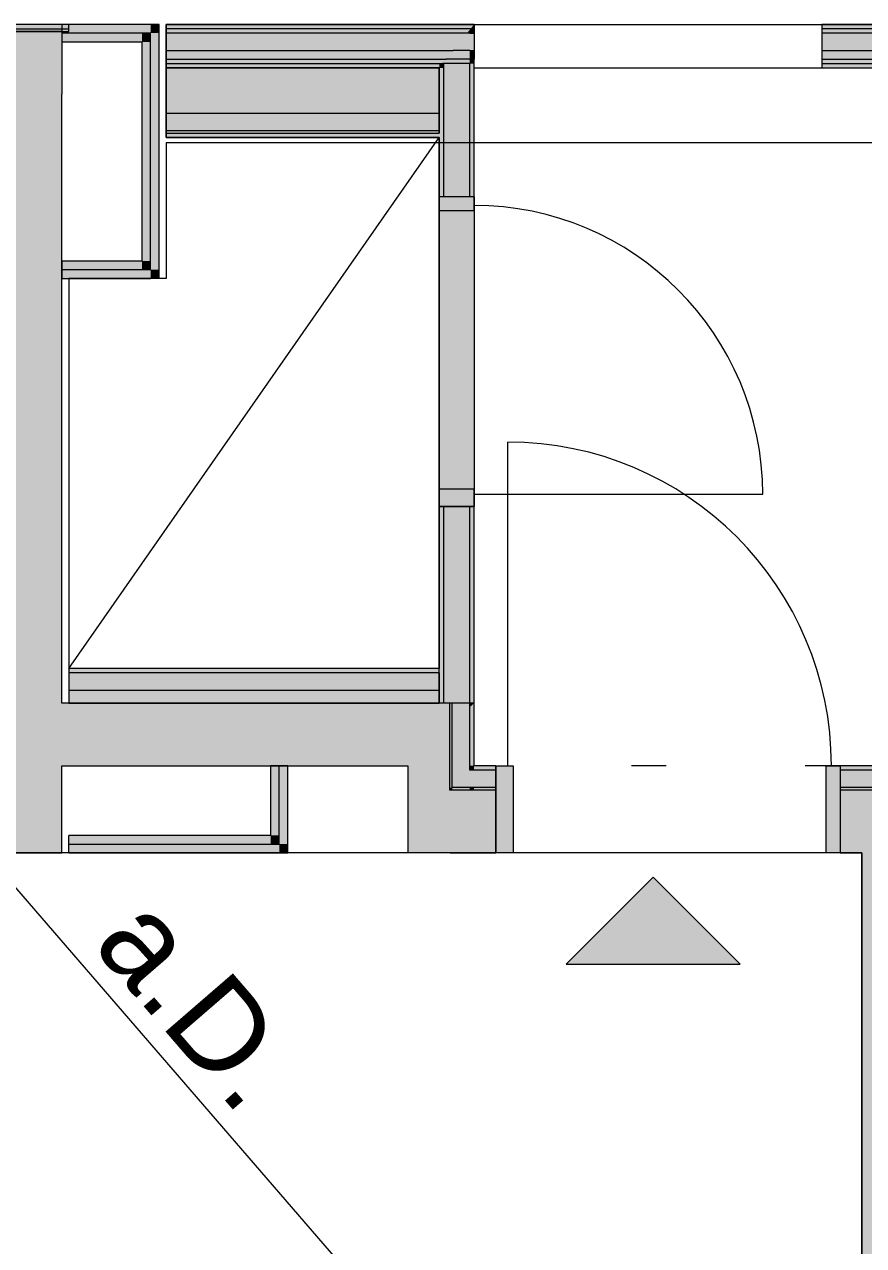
# Model space of a CAD drawing. Header units: metres. Extents: x -3 to 171, y -23 to 41.
# Drawn here: x 144.357 to 146.769, y 28.107 to 31.615 of the extents above; entities that cross this region are included whole.
import ezdxf

# ---------------------------------------------------------------- set-up
doc = ezdxf.new("R2010")
doc.units = ezdxf.units.M
doc.header["$MEASUREMENT"] = 0
doc.linetypes.add('UNSICHTBAR', pattern=[0.4, 0, -0.4])
for name, color, linetype in [('120 Wand Innen tragend', 7, 'Continuous'), ('130 Wand Innen', 7, 'Continuous'), ('170 Schachtwände', 7, 'Continuous'), ('230 Decke abgehaengt', 7, 'Continuous'), ('815 Raumbegrenzung', 7, 'Continuous'), ('905 VP Beschriftung Übersicht.Übersicht', 7, 'Continuous')]:
    doc.layers.add(name, color=color, linetype=linetype)
doc.styles.add('ERSTELLTER_STIL_9', font='arial.ttf')
doc.linetypes.add('Grenze Grundstück', pattern='A,0,[1,415_260415_PP_VA_1_7 1 DG1.Shx,S=0.00031746,R=0,X=0,Y=0],-0.04,0', length=0.04)

# ---------------------------------------------------------------- blocks, each defined once
blk = doc.blocks.new('Decke_11_2', base_point=(144.2442, 27.9052))
at = {"layer": '230 Decke abgehaengt', "color": 8, "linetype": 'Grenze Grundstück', "lineweight": 13, "ltscale": 200, "flags": 128}
blk.add_lwpolyline([(144.2442, 27.9052), (145.3942, 27.9052), (145.3942, 26.6852), (146.7642, 26.6852), (146.7642, 29.2352), (144.2442, 29.2352)], close=True, dxfattribs=at)
blk = doc.blocks.new('Decke_16_2', base_point=(144.7642, 31.6152))
at = {"layer": '230 Decke abgehaengt', "color": 8, "linetype": 'Grenze Grundstück', "lineweight": 13, "ltscale": 200, "flags": 128}
for points in [[(144.7642, 31.6152), (147.3642, 31.6152), (147.3642, 31.2752), (144.7642, 31.2752)], [(144.7642, 31.2902), (144.7642, 31.6152)]]:
    blk.add_lwpolyline(points, dxfattribs=at)
blk = doc.blocks.new('Decke_17_2', base_point=(144.4842, 30.8852))
at = {"layer": '230 Decke abgehaengt', "color": 8, "linetype": 'Grenze Grundstück', "lineweight": 13, "ltscale": 200, "flags": 128}
for points in [[(144.4842, 30.8852), (144.4842, 29.6652), (145.5492, 29.6652), (145.5492, 31.2902), (144.7642, 31.2902)], [(144.7642, 31.2752), (144.7642, 30.8852)], [(144.7642, 30.8852), (144.4842, 30.8852)]]:
    blk.add_lwpolyline(points, dxfattribs=at)
blk = doc.blocks.new('Metall Zargentür Typ3 27[3]_2', base_point=(133.3792, 35.4602))
at = {"layer": '120 Wand Innen tragend', "linetype": 'Continuous', "lineweight": 0, "true_color": 0xffffff}
for points in [[(147.0142, 27.7802), (146.7642, 27.7802), (146.7642, 27.7302), (147.0142, 27.7302)], [(146.7642, 26.7902), (147.0142, 26.7902), (147.0142, 26.8302), (146.7642, 26.8302)]]:
    blk.add_hatch(color=7, dxfattribs=at).paths.add_polyline_path(points)
at = {"layer": '120 Wand Innen tragend', "color": 7, "linetype": 'UNSICHTBAR', "lineweight": 13}
for p, q in [((146.7642, 26.7902), (146.7642, 27.7802)), ((147.0142, 26.7902), (147.0142, 27.7802))]:
    blk.add_line(p, q, dxfattribs=at)
at = {"layer": '120 Wand Innen tragend', "color": 7, "linetype": 'Continuous', "lineweight": 13}
for p, q in [((146.7642, 27.7302), (146.7642, 27.7802)), ((146.7642, 27.7802), (147.0142, 27.7802)), ((146.9442, 27.7802), (146.9517, 27.7802)), ((146.9442, 27.7802), (146.9517, 27.7802)), ((146.9517, 27.7802), (147.0017, 27.7802)), ((146.9517, 27.7802), (147.0017, 27.7802)), ((147.0017, 27.7802), (147.0142, 27.7802)), ((147.0017, 27.7802), (147.0142, 27.7802)), ((147.0142, 27.7802), (147.0142, 27.7302)), ((147.0142, 27.7302), (146.7642, 27.7302)), ((146.7642, 26.7902), (146.7642, 26.8302)), ((146.7642, 26.8302), (147.0142, 26.8302)), ((147.0142, 26.8302), (147.0142, 26.7902)), ((147.0142, 26.7902), (146.7642, 26.7902)), ((146.9442, 26.7902), (146.9517, 26.7902)), ((146.9442, 26.7902), (146.9517, 26.7902)), ((146.9517, 26.7902), (147.0017, 26.7902)), ((146.9517, 26.7902), (147.0017, 26.7902)), ((147.0017, 26.7902), (147.0142, 26.7902)), ((147.0017, 26.7902), (147.0142, 26.7902))]:
    blk.add_line(p, q, dxfattribs=at)
at = {"layer": '120 Wand Innen tragend', "color": 7, "linetype": 'Continuous', "lineweight": 18}
for p, q in [((146.7642, 27.7802), (146.9442, 27.7802)), ((146.7642, 27.7802), (146.9442, 27.7802)), ((146.7642, 26.7902), (146.9442, 26.7902)), ((146.7642, 26.7902), (146.9442, 26.7902))]:
    blk.add_line(p, q, dxfattribs=at)
at = {"layer": '120 Wand Innen tragend', "color": 8, "linetype": 'Continuous', "lineweight": 0}
blk.add_line((147.0142, 27.7452), (147.9442, 27.7452), dxfattribs=at)
blk.add_arc((147.0142, 27.7452), 0.93, 270, 0, dxfattribs=at)
blk = doc.blocks.new('Wand_24_2', base_point=(147.0142, 26.5052))
at = {"layer": '120 Wand Innen tragend', "linetype": 'Continuous', "lineweight": 0, "true_color": 0x000000}
for points in [[(146.7642, 27.7802), (146.9442, 27.7802), (146.9442, 29.2352), (146.7642, 29.2352)], [(146.9517, 29.2352), (146.9517, 27.7802), (147.0017, 27.7802), (147.0017, 29.2352)], [(147.0017, 29.2352), (147.0017, 27.7802), (147.0142, 27.7802), (147.0142, 29.2352)], [(146.7642, 26.6852), (146.9442, 26.6852), (146.9442, 26.7902), (146.7642, 26.7902)], [(146.9517, 26.5502), (147.0017, 26.5142), (147.0017, 26.7902), (146.9517, 26.7902)], [(147.0017, 26.5142), (147.0142, 26.5052), (147.0142, 26.7902), (147.0017, 26.7902)], [(146.7642, 26.5052), (146.9442, 26.5052), (146.9442, 26.5556), (146.7642, 26.6852)], [(146.7642, 26.6852), (146.9442, 26.5556), (146.9442, 26.6852)], [(147.0017, 26.5142), (146.9517, 26.5502), (146.9517, 26.5052), (147.0017, 26.5052)], [(147.0017, 26.5142), (147.0017, 26.5052), (147.0142, 26.5052)]]:
    blk.add_hatch(color=18, dxfattribs=at).paths.add_polyline_path(points)
at = {"layer": '120 Wand Innen tragend', "linetype": 'Continuous', "lineweight": 0, "true_color": 0xffffff}
for points in [[(146.9442, 29.2352), (146.9442, 27.7802), (146.9517, 27.7802), (146.9517, 29.2352)], [(146.9442, 26.5556), (146.9517, 26.5502), (146.9517, 26.7902), (146.9442, 26.7902)], [(146.9517, 26.5502), (146.9442, 26.5556), (146.9442, 26.5052), (146.9517, 26.5052)]]:
    blk.add_hatch(color=7, dxfattribs=at).paths.add_polyline_path(points)
at = {"layer": '120 Wand Innen tragend', "color": 7, "linetype": 'Continuous', "lineweight": 18}
for p, q in [((146.9442, 27.7802), (146.9442, 29.2352)), ((146.7642, 27.7802), (146.9442, 27.7802)), ((146.7642, 26.7902), (146.9442, 26.7902)), ((146.9442, 26.6852), (146.9442, 26.7902)), ((146.9442, 26.5556), (146.9442, 26.6852)), ((146.9442, 26.5556), (146.9442, 26.5052))]:
    blk.add_line(p, q, dxfattribs=at)
at = {"layer": '120 Wand Innen tragend', "color": 7, "linetype": 'Continuous', "lineweight": 13}
for p, q in [((146.9517, 27.7802), (146.9517, 29.2352)), ((147.0017, 27.7802), (147.0017, 29.2352)), ((146.9442, 27.7802), (146.9517, 27.7802)), ((146.9517, 27.7802), (147.0017, 27.7802)), ((147.0017, 27.7802), (147.0142, 27.7802)), ((146.9442, 26.7902), (146.9517, 26.7902)), ((146.9517, 26.5502), (146.9517, 26.7902)), ((146.9517, 26.7902), (147.0017, 26.7902)), ((147.0017, 26.5142), (147.0017, 26.7902)), ((147.0017, 26.7902), (147.0142, 26.7902)), ((146.9517, 26.5502), (146.9517, 26.5052)), ((147.0017, 26.5142), (147.0017, 26.5052))]:
    blk.add_line(p, q, dxfattribs=at)
at = {"layer": '120 Wand Innen tragend', "color": 7, "linetype": 'Continuous', "lineweight": 18, "flags": 128}
for points in [[(146.7642, 29.2352), (146.7642, 27.7802)], [(146.7642, 26.7902), (146.7642, 26.6852)], [(146.9442, 26.5052), (146.7642, 26.5052)]]:
    blk.add_lwpolyline(points, dxfattribs=at)
at = {"layer": '120 Wand Innen tragend', "color": 7, "linetype": 'Continuous', "lineweight": 13, "flags": 128}
for points in [[(146.9517, 29.2352), (146.9442, 29.2352)], [(147.0017, 29.2352), (146.9517, 29.2352)], [(147.0142, 29.2352), (147.0017, 29.2352)], [(147.0142, 27.7802), (147.0142, 29.2352)], [(147.0142, 26.5052), (147.0142, 26.7902)], [(146.9517, 26.5052), (146.9442, 26.5052)], [(147.0017, 26.5052), (146.9517, 26.5052)], [(147.0142, 26.5052), (147.0017, 26.5052)]]:
    blk.add_lwpolyline(points, dxfattribs=at)
at = {"layer": '120 Wand Innen tragend', "color": 7, "linetype": 'Continuous', "lineweight": 13}
blk.add_blockref('Metall Zargentür Typ3 27[3]_2', (133.3792, 35.4602), dxfattribs=at)
blk = doc.blocks.new('Metall Zargentür Typ3 27[5]_2', base_point=(133.3792, 35.4602))
at = {"layer": '120 Wand Innen tragend', "linetype": 'Continuous', "lineweight": 0, "true_color": 0xffffff}
for points in [[(145.7117, 29.4852), (145.7117, 29.2352), (145.7617, 29.2352), (145.7617, 29.4852)], [(146.7017, 29.2352), (146.7017, 29.4852), (146.6617, 29.4852), (146.6617, 29.2352)]]:
    blk.add_hatch(color=7, dxfattribs=at).paths.add_polyline_path(points)
at = {"layer": '120 Wand Innen tragend', "color": 8, "linetype": 'Continuous', "lineweight": 0}
blk.add_line((145.7467, 29.4852), (145.7467, 30.4152), dxfattribs=at)
at = {"layer": '120 Wand Innen tragend', "color": 7, "linetype": 'UNSICHTBAR', "lineweight": 13}
for p, q in [((146.7017, 29.4852), (145.7117, 29.4852)), ((146.7017, 29.2352), (145.7117, 29.2352))]:
    blk.add_line(p, q, dxfattribs=at)
at = {"layer": '120 Wand Innen tragend', "color": 7, "linetype": 'Continuous', "lineweight": 13}
for p, q in [((145.7117, 29.4852), (145.7617, 29.4852)), ((145.7117, 29.2352), (145.7117, 29.4852)), ((145.7117, 29.4852), (145.7117, 29.4727)), ((145.7117, 29.4852), (145.7117, 29.4727)), ((145.7117, 29.4727), (145.7117, 29.4227)), ((145.7117, 29.4727), (145.7117, 29.4227)), ((145.7617, 29.4852), (145.7617, 29.2352)), ((146.6617, 29.2352), (146.6617, 29.4852)), ((146.6617, 29.4852), (146.7017, 29.4852)), ((146.7017, 29.4852), (146.7017, 29.2352)), ((146.7017, 29.4852), (146.7017, 29.4727)), ((146.7017, 29.4852), (146.7017, 29.4727)), ((146.7017, 29.4727), (146.7017, 29.4227)), ((146.7017, 29.4727), (146.7017, 29.4227)), ((145.7117, 29.4227), (145.7117, 29.4152)), ((145.7117, 29.4227), (145.7117, 29.4152)), ((146.7017, 29.4227), (146.7017, 29.4152)), ((146.7017, 29.4227), (146.7017, 29.4152)), ((145.7617, 29.2352), (145.7117, 29.2352)), ((146.7017, 29.2352), (146.6617, 29.2352))]:
    blk.add_line(p, q, dxfattribs=at)
at = {"layer": '120 Wand Innen tragend', "color": 7, "linetype": 'Continuous', "lineweight": 18}
for p, q in [((145.7117, 29.4152), (145.7117, 29.2352)), ((145.7117, 29.4152), (145.7117, 29.2352)), ((146.7017, 29.4152), (146.7017, 29.2352)), ((146.7017, 29.4152), (146.7017, 29.2352))]:
    blk.add_line(p, q, dxfattribs=at)
at = {"layer": '120 Wand Innen tragend', "color": 8, "linetype": 'Continuous', "lineweight": 0}
blk.add_arc((145.7467, 29.4852), 0.93, 0, 90, dxfattribs=at)
blk = doc.blocks.new('Wand_29_2', base_point=(145.6492, 29.4152))
at = {"layer": '120 Wand Innen tragend', "linetype": 'Continuous', "lineweight": 0, "true_color": 0x000000}
for points in [[(145.6367, 29.4727), (145.6367, 29.4227), (145.6492, 29.4227), (145.6492, 29.4727)], [(145.6492, 29.4852), (145.6492, 29.4727), (145.7117, 29.4727), (145.7117, 29.4852)], [(145.6492, 29.4727), (145.6492, 29.4227), (145.7117, 29.4227), (145.7117, 29.4727)], [(146.7017, 29.4727), (149.7642, 29.4727), (149.7642, 29.4852), (146.7017, 29.4852)], [(149.7642, 29.4727), (146.7017, 29.4727), (146.7017, 29.4227), (149.7642, 29.4227)], [(145.5792, 29.4152), (145.5792, 29.2352), (145.5867, 29.2352), (145.5867, 29.4152)], [(145.5867, 29.4152), (145.5867, 29.2352), (145.6367, 29.2352), (145.6367, 29.4152)], [(145.6367, 29.4152), (145.6367, 29.2352), (145.6492, 29.2352), (145.6492, 29.4152)], [(145.6492, 29.4152), (145.6492, 29.2352), (145.7117, 29.2352), (145.7117, 29.4152)], [(149.7642, 29.4152), (146.7017, 29.4152), (146.7017, 29.2352), (149.7642, 29.2352)]]:
    blk.add_hatch(color=18, dxfattribs=at).paths.add_polyline_path(points)
at = {"layer": '120 Wand Innen tragend', "linetype": 'Continuous', "lineweight": 0, "true_color": 0xffffff}
for points in [[(145.5867, 29.4227), (145.5867, 29.4152), (145.6367, 29.4152), (145.6367, 29.4227)], [(145.6367, 29.4227), (145.6367, 29.4152), (145.6492, 29.4152), (145.6492, 29.4227)], [(145.6492, 29.4227), (145.6492, 29.4152), (145.7117, 29.4152), (145.7117, 29.4227)], [(149.7642, 29.4227), (146.7017, 29.4227), (146.7017, 29.4152), (149.7642, 29.4152)]]:
    blk.add_hatch(color=7, dxfattribs=at).paths.add_polyline_path(points)
at = {"layer": '120 Wand Innen tragend', "color": 7, "linetype": 'Continuous', "lineweight": 13}
for p, q in [((145.6492, 29.4727), (145.6367, 29.4727)), ((145.7117, 29.4727), (145.6492, 29.4727)), ((145.7117, 29.4852), (145.7117, 29.4727)), ((145.7117, 29.4727), (145.7117, 29.4227)), ((146.7017, 29.4852), (146.7017, 29.4727)), ((149.7642, 29.4727), (146.7017, 29.4727)), ((146.7017, 29.4727), (146.7017, 29.4227)), ((145.6367, 29.4227), (145.5867, 29.4227)), ((145.6492, 29.4227), (145.6367, 29.4227)), ((145.7117, 29.4227), (145.6492, 29.4227)), ((145.7117, 29.4227), (145.7117, 29.4152)), ((149.7642, 29.4227), (146.7017, 29.4227)), ((146.7017, 29.4227), (146.7017, 29.4152))]:
    blk.add_line(p, q, dxfattribs=at)
at = {"layer": '120 Wand Innen tragend', "color": 7, "linetype": 'Continuous', "lineweight": 18}
for p, q in [((145.5867, 29.4152), (145.5792, 29.4152)), ((145.6367, 29.4152), (145.5867, 29.4152)), ((145.6492, 29.4152), (145.6367, 29.4152)), ((145.7117, 29.4152), (145.6492, 29.4152)), ((145.7117, 29.4152), (145.7117, 29.2352)), ((149.7642, 29.4152), (146.7017, 29.4152)), ((146.7017, 29.4152), (146.7017, 29.2352)), ((145.5792, 29.2352), (145.5867, 29.2352)), ((145.5867, 29.2352), (145.6367, 29.2352)), ((145.6367, 29.2352), (145.6492, 29.2352))]:
    blk.add_line(p, q, dxfattribs=at)
at = {"layer": '120 Wand Innen tragend', "color": 7, "linetype": 'Continuous', "lineweight": 13, "flags": 128}
for points in [[(145.7117, 29.4852), (145.6492, 29.4852)], [(147.3642, 29.4852), (146.7017, 29.4852)], [(147.4767, 29.4852), (147.3767, 29.4852)], [(149.7642, 29.4852), (147.4892, 29.4852)], [(149.7642, 29.4852), (149.7642, 29.4727)], [(149.7642, 29.4727), (149.7642, 29.4227)], [(149.7642, 29.4227), (149.7642, 29.4152)]]:
    blk.add_lwpolyline(points, dxfattribs=at)
at = {"layer": '120 Wand Innen tragend', "color": 7, "linetype": 'Continuous', "lineweight": 18, "flags": 128}
for points in [[(145.6492, 29.2352), (145.7117, 29.2352)], [(146.7017, 29.2352), (146.7642, 29.2352)], [(146.9442, 29.2352), (149.7642, 29.2352)]]:
    blk.add_lwpolyline(points, dxfattribs=at)
at = {"layer": '120 Wand Innen tragend', "color": 7, "linetype": 'Continuous', "lineweight": 13}
blk.add_blockref('Metall Zargentür Typ3 27[5]_2', (133.3792, 35.4602), dxfattribs=at)
blk = doc.blocks.new('Wand_33_2', base_point=(144.4842, 31.6152))
at = {"layer": '130 Wand Innen', "linetype": 'Continuous', "lineweight": 0, "true_color": 0x000000}
blk.add_hatch(color=18, dxfattribs=at).paths.add_polyline_path([(144.4842, 31.6152), (142.9992, 31.6152), (142.9992, 31.6027), (144.4842, 31.6027)])
at = {"layer": '130 Wand Innen', "linetype": 'Continuous', "lineweight": 0, "true_color": 0xffffff}
blk.add_hatch(color=7, dxfattribs=at).paths.add_polyline_path([(142.9992, 31.5952), (144.4842, 31.5952), (144.4842, 31.6027), (142.9992, 31.6027)])
at = {"layer": '130 Wand Innen', "color": 7, "linetype": 'Continuous', "lineweight": 18}
blk.add_line((142.9992, 31.6027), (144.4842, 31.6027), dxfattribs=at)
at = {"layer": '130 Wand Innen', "color": 7, "linetype": 'Continuous', "lineweight": 18, "flags": 128}
for points in [[(144.4842, 31.6152), (142.9992, 31.6152)], [(144.4842, 31.5952), (144.4842, 31.6152)], [(142.9992, 31.6027), (142.9992, 31.5952)], [(142.9992, 31.5952), (144.4842, 31.5952)]]:
    blk.add_lwpolyline(points, dxfattribs=at)
blk = doc.blocks.new('Wand_59_2', base_point=(144.7642, 31.6152))
at = {"layer": '130 Wand Innen', "linetype": 'Continuous', "lineweight": 0, "true_color": 0x000000}
for points in [[(145.6492, 31.6152), (144.7642, 31.6152), (144.7642, 31.6027), (145.6392, 31.6027)], [(145.6392, 31.6027), (145.6492, 31.6027), (145.6492, 31.6152)], [(145.6392, 31.6027), (144.7642, 31.6027), (144.7642, 31.5902), (145.6292, 31.5902)], [(145.6292, 31.5902), (144.7642, 31.5902), (144.7642, 31.5402), (145.5892, 31.5402)], [(145.6292, 31.5902), (145.5892, 31.5402), (145.6367, 31.5402), (145.6367, 31.5902)], [(145.6367, 31.5902), (145.6367, 31.5996), (145.6292, 31.5902)], [(145.6392, 31.6027), (145.6367, 31.5996), (145.6367, 31.5902), (145.6492, 31.5902), (145.6492, 31.6027)], [(145.6367, 31.5902), (145.6367, 31.5402), (145.6492, 31.5402), (145.6492, 31.5902)], [(144.7642, 31.5027), (145.5592, 31.5027), (145.5692, 31.5152), (144.7642, 31.5152)], [(145.5617, 31.5027), (145.5617, 31.5059), (145.5592, 31.5027)], [(145.5692, 31.5152), (145.5617, 31.5059), (145.5617, 31.5027), (145.6367, 31.5027), (145.6367, 31.5152)], [(145.5492, 31.5027), (144.7642, 31.5027), (144.7642, 31.4902), (145.5492, 31.4902)]]:
    blk.add_hatch(color=18, dxfattribs=at).paths.add_polyline_path(points)
at = {"layer": '130 Wand Innen', "linetype": 'Continuous', "lineweight": 0, "true_color": 0xffffff}
for points in [[(144.7642, 31.5152), (145.5692, 31.5152), (145.5892, 31.5402), (144.7642, 31.5402)], [(145.5892, 31.5402), (145.5692, 31.5152), (145.6367, 31.5152), (145.6367, 31.5402)], [(145.6367, 31.5402), (145.6367, 31.5152), (145.6492, 31.5152), (145.6492, 31.5402)]]:
    blk.add_hatch(color=7, dxfattribs=at).paths.add_polyline_path(points)
at = {"layer": '130 Wand Innen', "color": 7, "linetype": 'Continuous', "lineweight": 18}
for p, q in [((145.6392, 31.6027), (144.7642, 31.6027)), ((145.6292, 31.5902), (144.7642, 31.5902)), ((145.6367, 31.5902), (145.6292, 31.5902)), ((145.6367, 31.5902), (145.6492, 31.5902)), ((145.6392, 31.6027), (145.6492, 31.6027)), ((144.7642, 31.5402), (145.5892, 31.5402)), ((144.7642, 31.5152), (145.5692, 31.5152)), ((145.6367, 31.5152), (145.5692, 31.5152)), ((145.6367, 31.5402), (145.5892, 31.5402)), ((145.6367, 31.5402), (145.6492, 31.5402)), ((145.6367, 31.5152), (145.6492, 31.5152)), ((144.7642, 31.5027), (145.5592, 31.5027)), ((145.5617, 31.5027), (145.5592, 31.5027)), ((145.6367, 31.5027), (145.5617, 31.5027))]:
    blk.add_line(p, q, dxfattribs=at)
at = {"layer": '130 Wand Innen', "color": 7, "linetype": 'Continuous', "lineweight": 18, "flags": 128}
for points in [[(145.6492, 31.6152), (144.7642, 31.6152)], [(144.7642, 31.6152), (144.7642, 31.6027)], [(145.6492, 31.6152), (145.6492, 31.6027)], [(144.7642, 31.6027), (144.7642, 31.5902)], [(144.7642, 31.5902), (144.7642, 31.5402)], [(145.6492, 31.6027), (145.6492, 31.5902)], [(145.6492, 31.5902), (145.6492, 31.5402)], [(144.7642, 31.5402), (144.7642, 31.5152)], [(144.7642, 31.5152), (144.7642, 31.5027)], [(145.6492, 31.5402), (145.6492, 31.5152)], [(144.7642, 31.5027), (144.7642, 31.4902)], [(144.7642, 31.4902), (145.5492, 31.4902)]]:
    blk.add_lwpolyline(points, dxfattribs=at)
blk = doc.blocks.new('Metall Zargentür Typ3 27[18]_2', base_point=(133.3792, 35.4602))
at = {"layer": '130 Wand Innen', "linetype": 'Continuous', "lineweight": 0, "true_color": 0xffffff}
for points in [[(145.5492, 31.1202), (145.5492, 31.0802), (145.6492, 31.0802), (145.6492, 31.1202)], [(145.6492, 30.2302), (145.6492, 30.2802), (145.5492, 30.2802), (145.5492, 30.2302)]]:
    blk.add_hatch(color=7, dxfattribs=at).paths.add_polyline_path(points)
at = {"layer": '130 Wand Innen', "color": 7, "linetype": 'Grenze Grundstück', "lineweight": 13, "ltscale": 200}
for p, q in [((145.5492, 31.1202), (145.5492, 30.2302)), ((145.6492, 31.1202), (145.6492, 30.2302))]:
    blk.add_line(p, q, dxfattribs=at)
at = {"layer": '130 Wand Innen', "color": 7, "linetype": 'Continuous', "lineweight": 13}
for p, q in [((145.5492, 31.1202), (145.5492, 31.0802)), ((145.6492, 31.1202), (145.5492, 31.1202)), ((145.6492, 31.0802), (145.6492, 31.1202)), ((145.5492, 31.0802), (145.6492, 31.0802)), ((145.6492, 30.2802), (145.5492, 30.2802)), ((145.5492, 30.2802), (145.5492, 30.2302)), ((145.6492, 30.2302), (145.6492, 30.2802)), ((145.5492, 30.2302), (145.6492, 30.2302))]:
    blk.add_line(p, q, dxfattribs=at)
at = {"layer": '130 Wand Innen', "color": 7, "linetype": 'Continuous', "lineweight": 18}
for p, q in [((145.5617, 31.1202), (145.5492, 31.1202)), ((145.5617, 31.1202), (145.5492, 31.1202)), ((145.6367, 31.1202), (145.5617, 31.1202)), ((145.6367, 31.1202), (145.5617, 31.1202)), ((145.6492, 31.1202), (145.6367, 31.1202)), ((145.6492, 31.1202), (145.6367, 31.1202)), ((145.5617, 30.2302), (145.5492, 30.2302)), ((145.5617, 30.2302), (145.5492, 30.2302)), ((145.6367, 30.2302), (145.5617, 30.2302)), ((145.6367, 30.2302), (145.5617, 30.2302)), ((145.6492, 30.2302), (145.6367, 30.2302)), ((145.6492, 30.2302), (145.6367, 30.2302))]:
    blk.add_line(p, q, dxfattribs=at)
at = {"layer": '130 Wand Innen', "color": 8, "linetype": 'Continuous', "lineweight": 0}
blk.add_line((145.6492, 30.2652), (146.4792, 30.2652), dxfattribs=at)
blk.add_arc((145.6492, 30.2652), 0.83, 0, 90, dxfattribs=at)
blk = doc.blocks.new('Wand_60_2', base_point=(145.6492, 31.6152))
at = {"layer": '130 Wand Innen', "linetype": 'Continuous', "lineweight": 0, "true_color": 0x000000}
for points in [[(145.6367, 31.5152), (145.6367, 31.5027), (145.6492, 31.5027), (145.6492, 31.5152)], [(145.5492, 31.4902), (145.5592, 31.5027), (145.5492, 31.5027)], [(145.5492, 31.4902), (145.5617, 31.4902), (145.5617, 31.5027), (145.5592, 31.5027)], [(145.5492, 31.4902), (145.5492, 31.1202), (145.5617, 31.1202), (145.5617, 31.4902)], [(145.6367, 31.5027), (145.5617, 31.5027), (145.5617, 31.1202), (145.6367, 31.1202)], [(145.6367, 31.1202), (145.6492, 31.1202), (145.6492, 31.5027), (145.6367, 31.5027)], [(145.5492, 29.6652), (145.5617, 29.6652), (145.5617, 30.2302), (145.5492, 30.2302)], [(145.5617, 30.2302), (145.5617, 29.6652), (145.6367, 29.6652), (145.6367, 30.2302)], [(145.6367, 30.2302), (145.6367, 29.6652), (145.6492, 29.6652), (145.6492, 30.2302)]]:
    blk.add_hatch(color=18, dxfattribs=at).paths.add_polyline_path(points)
at = {"layer": '130 Wand Innen', "linetype": 'Continuous', "lineweight": 13, "true_color": 0xf9f8f6}
blk.add_hatch(color=7, dxfattribs=at).paths.add_polyline_path([(145.6492, 30.2302), (145.6492, 31.1202), (145.5492, 31.1202), (145.5492, 30.2302)])
at = {"layer": '130 Wand Innen', "color": 7, "linetype": 'Continuous', "lineweight": 18}
for p, q in [((145.6367, 31.5152), (145.6492, 31.5152)), ((145.5617, 31.5027), (145.5592, 31.5027)), ((145.5617, 31.5027), (145.5617, 31.1202)), ((145.6367, 31.5027), (145.5617, 31.5027)), ((145.6367, 31.1202), (145.6367, 31.5027)), ((145.5617, 31.1202), (145.5492, 31.1202)), ((145.6367, 31.1202), (145.5617, 31.1202)), ((145.6492, 31.1202), (145.6367, 31.1202)), ((145.5617, 30.2302), (145.5492, 30.2302)), ((145.5617, 30.2302), (145.5617, 29.6652)), ((145.6367, 30.2302), (145.5617, 30.2302)), ((145.6367, 29.6652), (145.6367, 30.2302)), ((145.6492, 30.2302), (145.6367, 30.2302))]:
    blk.add_line(p, q, dxfattribs=at)
at = {"layer": '130 Wand Innen', "color": 7, "linetype": 'Continuous', "lineweight": 18, "flags": 128}
for points in [[(145.6492, 31.1202), (145.6492, 31.5152)], [(145.5492, 31.4902), (145.5492, 31.3027)], [(145.5492, 31.2902), (145.5492, 31.1202)], [(145.5492, 30.2302), (145.5492, 29.7652)], [(145.6492, 29.6652), (145.6492, 30.2302)], [(145.5492, 29.7527), (145.5492, 29.6652)], [(145.5617, 29.6652), (145.5492, 29.6652)], [(145.6367, 29.6652), (145.5617, 29.6652)], [(145.6492, 29.6652), (145.6367, 29.6652)]]:
    blk.add_lwpolyline(points, dxfattribs=at)
at = {"layer": '130 Wand Innen', "color": 7, "linetype": 'Continuous', "lineweight": 13}
blk.add_blockref('Metall Zargentür Typ3 27[18]_2', (133.3792, 35.4602), dxfattribs=at)
blk = doc.blocks.new('Wand_81_2', base_point=(144.7642, 31.2902))
at = {"layer": '130 Wand Innen', "linetype": 'Continuous', "lineweight": 0, "true_color": 0xffffff}
for points in [[(144.7642, 31.3602), (145.5492, 31.3602), (145.5492, 31.4902), (144.7642, 31.4902)], [(144.7642, 31.3027), (145.5492, 31.3027), (145.5492, 31.3102), (144.7642, 31.3102)]]:
    blk.add_hatch(color=7, dxfattribs=at).paths.add_polyline_path(points)
at = {"layer": '130 Wand Innen', "linetype": 'Continuous', "lineweight": 0, "true_color": 0x000000}
for points in [[(144.7642, 31.3102), (145.5492, 31.3102), (145.5492, 31.3602), (144.7642, 31.3602)], [(144.7642, 31.2902), (145.5492, 31.2902), (145.5492, 31.3027), (144.7642, 31.3027)]]:
    blk.add_hatch(color=18, dxfattribs=at).paths.add_polyline_path(points)
at = {"layer": '130 Wand Innen', "color": 7, "linetype": 'Continuous', "lineweight": 18}
for p, q in [((144.7642, 31.3602), (145.5492, 31.3602)), ((144.7642, 31.3102), (145.5492, 31.3102)), ((144.7642, 31.3027), (145.5492, 31.3027))]:
    blk.add_line(p, q, dxfattribs=at)
at = {"layer": '130 Wand Innen', "color": 7, "linetype": 'Continuous', "lineweight": 18, "flags": 128}
for points in [[(145.5492, 31.4902), (144.7642, 31.4902)], [(144.7642, 31.4902), (144.7642, 31.2902)], [(145.5492, 31.3027), (145.5492, 31.4902)], [(144.7642, 31.2902), (145.5492, 31.2902)]]:
    blk.add_lwpolyline(points, dxfattribs=at)
blk = doc.blocks.new('Wand_82_2', base_point=(144.7442, 30.9352))
at = {"layer": '170 Schachtwände', "linetype": 'Continuous', "lineweight": 0, "true_color": 0x000000}
for points in [[(144.7192, 31.6152), (144.7192, 31.5902), (144.7442, 31.6152)], [(144.7192, 31.5902), (144.7442, 31.5902), (144.7442, 31.6152)], [(144.6942, 31.5652), (144.7192, 31.5902), (144.6942, 31.5902)], [(144.6942, 31.5652), (144.7192, 31.5652), (144.7192, 31.5902)], [(144.7192, 31.5902), (144.7192, 30.9102), (144.7442, 30.9102), (144.7442, 31.5902)], [(144.6942, 31.5652), (144.6942, 30.9352), (144.7192, 30.9352), (144.7192, 31.5652)], [(144.6942, 30.9352), (144.6942, 30.9102), (144.7192, 30.9102)], [(144.6942, 30.9352), (144.7192, 30.9102), (144.7192, 30.9352)], [(144.7192, 30.9102), (144.7192, 30.8852), (144.7442, 30.8852)], [(144.7192, 30.9102), (144.7442, 30.8852), (144.7442, 30.9102)]]:
    blk.add_hatch(color=18, dxfattribs=at).paths.add_polyline_path(points)
at = {"layer": '170 Schachtwände', "color": 7, "linetype": 'Continuous', "lineweight": 18}
for p, q in [((144.7192, 31.5652), (144.7192, 31.5902)), ((144.7192, 30.9352), (144.7192, 31.5652)), ((144.7192, 30.9102), (144.7192, 30.9352))]:
    blk.add_line(p, q, dxfattribs=at)
at = {"layer": '170 Schachtwände', "color": 7, "linetype": 'Continuous', "lineweight": 18, "flags": 128}
for points in [[(144.7442, 31.6152), (144.7192, 31.6152)], [(144.7442, 30.8852), (144.7442, 31.6152)], [(144.6942, 31.5652), (144.6942, 30.9352)], [(144.7442, 30.8852), (144.7192, 30.8852)]]:
    blk.add_lwpolyline(points, dxfattribs=at)
blk = doc.blocks.new('Wand_83_2', base_point=(144.7442, 31.6152))
at = {"layer": '170 Schachtwände', "linetype": 'Continuous', "lineweight": 0, "true_color": 0x000000}
for points in [[(144.4642, 31.6152), (144.4642, 31.5902), (144.7192, 31.5902), (144.7192, 31.6152)], [(144.6942, 31.5902), (144.4642, 31.5902), (144.4642, 31.5652), (144.6942, 31.5652)]]:
    blk.add_hatch(color=18, dxfattribs=at).paths.add_polyline_path(points)
at = {"layer": '170 Schachtwände', "color": 7, "linetype": 'Continuous', "lineweight": 18}
for p, q in [((144.6942, 31.5902), (144.4642, 31.5902)), ((144.7192, 31.5902), (144.6942, 31.5902))]:
    blk.add_line(p, q, dxfattribs=at)
at = {"layer": '170 Schachtwände', "color": 7, "linetype": 'Continuous', "lineweight": 18, "flags": 128}
for points in [[(144.7192, 31.6152), (144.4642, 31.6152)], [(144.4642, 31.6152), (144.4642, 31.5902)], [(144.4642, 31.5902), (144.4642, 31.5652)], [(144.4642, 31.5652), (144.6942, 31.5652)]]:
    blk.add_lwpolyline(points, dxfattribs=at)
blk = doc.blocks.new('Wand_87_2', base_point=(142.3042, 31.4152))
at = {"layer": '120 Wand Innen tragend', "linetype": 'Continuous', "lineweight": 0, "true_color": 0x000000}
for points in [[(142.1242, 31.4152), (142.3042, 31.4152), (142.1242, 31.5952)], [(142.1242, 31.5952), (142.3042, 31.4152), (142.3042, 31.5952)], [(144.2842, 31.5952), (142.3042, 31.5952), (142.3042, 31.4152), (144.2842, 31.4152)], [(144.2842, 31.4152), (144.4642, 31.4152), (144.4642, 31.5952)], [(144.2842, 31.5952), (144.2842, 31.4152), (144.4642, 31.5952)]]:
    blk.add_hatch(color=18, dxfattribs=at).paths.add_polyline_path(points)
at = {"layer": '120 Wand Innen tragend', "color": 7, "linetype": 'Continuous', "lineweight": 18, "flags": 128}
for points in [[(142.1242, 31.5952), (142.1242, 31.4152)], [(142.7492, 31.5952), (142.1242, 31.5952)], [(144.4642, 31.5952), (142.9292, 31.5952)], [(144.4642, 31.5952), (144.4642, 31.4152)], [(142.3042, 31.4152), (144.2842, 31.4152)]]:
    blk.add_lwpolyline(points, dxfattribs=at)
blk = doc.blocks.new('Wand_89_2', base_point=(144.2842, 31.4152))
at = {"layer": '120 Wand Innen tragend', "linetype": 'Continuous', "lineweight": 0, "true_color": 0x000000}
blk.add_hatch(color=18, dxfattribs=at).paths.add_polyline_path([(144.2842, 31.4152), (144.2842, 29.2352), (144.4642, 29.2352), (144.4642, 31.4152)])
at = {"layer": '120 Wand Innen tragend', "color": 7, "linetype": 'Continuous', "lineweight": 18, "flags": 128}
for points in [[(144.2842, 31.4152), (144.2842, 29.2352)], [(144.4642, 29.6652), (144.4642, 31.4152)], [(144.4642, 29.2352), (144.4642, 29.4852)], [(144.2842, 29.2352), (144.4642, 29.2352)]]:
    blk.add_lwpolyline(points, dxfattribs=at)
blk = doc.blocks.new('Wand_97_2', base_point=(144.7442, 30.9352))
at = {"layer": '170 Schachtwände', "linetype": 'Continuous', "lineweight": 0, "true_color": 0x000000}
for points in [[(144.6942, 30.9352), (144.4642, 30.9352), (144.4642, 30.9102), (144.6942, 30.9102)], [(144.7192, 30.9102), (144.4642, 30.9102), (144.4642, 30.8852), (144.7192, 30.8852)]]:
    blk.add_hatch(color=18, dxfattribs=at).paths.add_polyline_path(points)
at = {"layer": '170 Schachtwände', "color": 7, "linetype": 'Continuous', "lineweight": 18}
blk.add_line((144.7192, 30.9102), (144.4642, 30.9102), dxfattribs=at)
at = {"layer": '170 Schachtwände', "color": 7, "linetype": 'Continuous', "lineweight": 18, "flags": 128}
for points in [[(144.6942, 30.9352), (144.4642, 30.9352)], [(144.4642, 30.9352), (144.4642, 30.9102)], [(144.4642, 30.9102), (144.4642, 30.8852)], [(144.4642, 30.8852), (144.7192, 30.8852)]]:
    blk.add_lwpolyline(points, dxfattribs=at)
blk = doc.blocks.new('Wand_98_2', base_point=(144.2842, 29.6652))
at = {"layer": '120 Wand Innen tragend', "linetype": 'Continuous', "lineweight": 0, "true_color": 0x000000}
for points in [[(145.4592, 29.6652), (144.4642, 29.6652), (144.4642, 29.4852), (145.4592, 29.4852)], [(145.4592, 29.4852), (145.5792, 29.5989), (145.5792, 29.6652), (145.4592, 29.6652)], [(145.5792, 29.5989), (145.4592, 29.4852), (145.5792, 29.4852)]]:
    blk.add_hatch(color=18, dxfattribs=at).paths.add_polyline_path(points)
at = {"layer": '120 Wand Innen tragend', "color": 7, "linetype": 'Continuous', "lineweight": 18}
for p, q in [((145.5792, 29.5989), (145.5792, 29.6652)), ((145.5792, 29.4852), (145.5792, 29.5989))]:
    blk.add_line(p, q, dxfattribs=at)
at = {"layer": '120 Wand Innen tragend', "color": 7, "linetype": 'Continuous', "lineweight": 18, "flags": 128}
for points in [[(145.5792, 29.6652), (144.4642, 29.6652)], [(144.4642, 29.4852), (145.4592, 29.4852)]]:
    blk.add_lwpolyline(points, dxfattribs=at)
blk = doc.blocks.new('Wand_99_2', base_point=(144.4842, 29.7652))
at = {"layer": '130 Wand Innen', "linetype": 'Continuous', "lineweight": 0, "true_color": 0x000000}
for points in [[(145.5492, 29.7652), (144.4842, 29.7652), (144.4842, 29.7527), (145.5492, 29.7527)], [(145.5492, 29.7527), (144.4842, 29.7527), (144.4842, 29.7027), (145.5492, 29.7027)]]:
    blk.add_hatch(color=18, dxfattribs=at).paths.add_polyline_path(points)
at = {"layer": '130 Wand Innen', "linetype": 'Continuous', "lineweight": 0, "true_color": 0xffffff}
blk.add_hatch(color=7, dxfattribs=at).paths.add_polyline_path([(144.4842, 29.6652), (145.5492, 29.6652), (145.5492, 29.7027), (144.4842, 29.7027)])
at = {"layer": '130 Wand Innen', "color": 7, "linetype": 'Continuous', "lineweight": 18}
for p, q in [((145.5492, 29.7527), (144.4842, 29.7527)), ((144.4842, 29.7027), (145.5492, 29.7027))]:
    blk.add_line(p, q, dxfattribs=at)
at = {"layer": '130 Wand Innen', "color": 7, "linetype": 'Continuous', "lineweight": 18, "flags": 128}
for points in [[(145.5492, 29.7652), (144.4842, 29.7652)], [(144.4842, 29.7652), (144.4842, 29.6652)], [(145.5492, 29.6652), (145.5492, 29.7527)], [(144.4842, 29.6652), (145.5492, 29.6652)]]:
    blk.add_lwpolyline(points, dxfattribs=at)
blk = doc.blocks.new('Wand_109_2', base_point=(145.6492, 29.2352))
at = {"layer": '120 Wand Innen tragend', "linetype": 'Continuous', "lineweight": 0, "true_color": 0xffffff}
for points in [[(145.5792, 29.5989), (145.5867, 29.606), (145.5867, 29.6652), (145.5792, 29.6652)], [(145.5867, 29.4227), (145.5867, 29.606), (145.5792, 29.5989), (145.5792, 29.4227)], [(145.5792, 29.4227), (145.5792, 29.4152), (145.5867, 29.4152), (145.5867, 29.4227)]]:
    blk.add_hatch(color=7, dxfattribs=at).paths.add_polyline_path(points)
at = {"layer": '120 Wand Innen tragend', "linetype": 'Continuous', "lineweight": 0, "true_color": 0x000000}
for points in [[(145.5867, 29.606), (145.6367, 29.6534), (145.6367, 29.6652), (145.5867, 29.6652)], [(145.6367, 29.4727), (145.6367, 29.6534), (145.5867, 29.606), (145.5867, 29.4727)], [(145.6367, 29.6652), (145.6367, 29.6534), (145.6492, 29.6652)], [(145.6492, 29.4852), (145.6492, 29.6652), (145.6367, 29.6534), (145.6367, 29.4852)], [(145.4592, 29.4852), (145.4592, 29.4152), (145.5792, 29.4152), (145.5792, 29.4852)], [(145.5867, 29.4727), (145.5867, 29.4227), (145.6367, 29.4227), (145.6367, 29.4727)], [(145.6367, 29.4852), (145.6367, 29.4727), (145.6492, 29.4727), (145.6492, 29.4852)], [(145.4592, 29.4152), (145.4592, 29.2352), (145.5792, 29.2352), (145.5792, 29.4152)]]:
    blk.add_hatch(color=18, dxfattribs=at).paths.add_polyline_path(points)
at = {"layer": '120 Wand Innen tragend', "color": 7, "linetype": 'Continuous', "lineweight": 18}
for p, q in [((145.5792, 29.5989), (145.5792, 29.6652)), ((145.5792, 29.4852), (145.5792, 29.5989)), ((145.5792, 29.4152), (145.5792, 29.4852)), ((145.5867, 29.4152), (145.5792, 29.4152)), ((145.5792, 29.2352), (145.5867, 29.2352)), ((145.5867, 29.2352), (145.6367, 29.2352)), ((145.6367, 29.2352), (145.6492, 29.2352))]:
    blk.add_line(p, q, dxfattribs=at)
at = {"layer": '120 Wand Innen tragend', "color": 7, "linetype": 'Continuous', "lineweight": 13}
for p, q in [((145.5867, 29.606), (145.5867, 29.6652)), ((145.6367, 29.6534), (145.6367, 29.6652)), ((145.6367, 29.4727), (145.6367, 29.6534)), ((145.5867, 29.4227), (145.5867, 29.606)), ((145.6492, 29.4727), (145.6367, 29.4727)), ((145.6367, 29.4227), (145.5867, 29.4227))]:
    blk.add_line(p, q, dxfattribs=at)
at = {"layer": '120 Wand Innen tragend', "color": 7, "linetype": 'Continuous', "lineweight": 13, "flags": 128}
for points in [[(145.5867, 29.6652), (145.5792, 29.6652)], [(145.6367, 29.6652), (145.5867, 29.6652)], [(145.6492, 29.6652), (145.6367, 29.6652)], [(145.6492, 29.4852), (145.6492, 29.6652)], [(145.5867, 29.2352), (145.5792, 29.2352)], [(145.6367, 29.2352), (145.5867, 29.2352)], [(145.6492, 29.2352), (145.6367, 29.2352)]]:
    blk.add_lwpolyline(points, dxfattribs=at)
at = {"layer": '120 Wand Innen tragend', "color": 7, "linetype": 'Continuous', "lineweight": 18, "flags": 128}
for points in [[(145.4592, 29.4852), (145.4592, 29.2352)], [(145.5792, 29.2352), (145.4592, 29.2352)]]:
    blk.add_lwpolyline(points, dxfattribs=at)
blk = doc.blocks.new('Wand_110_2', base_point=(144.4842, 29.2352))
at = {"layer": '170 Schachtwände', "linetype": 'Continuous', "lineweight": 0, "true_color": 0x000000}
for points in [[(145.0642, 29.2852), (144.4842, 29.2852), (144.4842, 29.2602), (145.0642, 29.2602)], [(145.0642, 29.2852), (145.0892, 29.2602), (145.0892, 29.2852)], [(145.0642, 29.2602), (145.0892, 29.2602), (145.0642, 29.2852)], [(145.0892, 29.2602), (144.4842, 29.2602), (144.4842, 29.2352), (145.0892, 29.2352)], [(145.0892, 29.2602), (145.1142, 29.2352), (145.1142, 29.2602)], [(145.0892, 29.2352), (145.1142, 29.2352), (145.0892, 29.2602)]]:
    blk.add_hatch(color=18, dxfattribs=at).paths.add_polyline_path(points)
at = {"layer": '170 Schachtwände', "color": 7, "linetype": 'Continuous', "lineweight": 18}
for p, q in [((144.4842, 29.2602), (145.0642, 29.2602)), ((145.0642, 29.2602), (145.0892, 29.2602))]:
    blk.add_line(p, q, dxfattribs=at)
at = {"layer": '170 Schachtwände', "color": 7, "linetype": 'Continuous', "lineweight": 18, "flags": 128}
for points in [[(145.0642, 29.2852), (144.4842, 29.2852)], [(144.4842, 29.2602), (144.4842, 29.2852)], [(144.4842, 29.2352), (144.4842, 29.2602)], [(144.4842, 29.2352), (145.1142, 29.2352)], [(145.1142, 29.2352), (145.1142, 29.2602)]]:
    blk.add_lwpolyline(points, dxfattribs=at)
blk = doc.blocks.new('Wand_129_2', base_point=(145.1142, 29.2352))
at = {"layer": '170 Schachtwände', "linetype": 'Continuous', "lineweight": 0, "true_color": 0x000000}
for points in [[(145.0892, 29.2852), (145.0892, 29.4852), (145.0642, 29.4852), (145.0642, 29.2852)], [(145.1142, 29.2602), (145.1142, 29.4852), (145.0892, 29.4852), (145.0892, 29.2602)]]:
    blk.add_hatch(color=18, dxfattribs=at).paths.add_polyline_path(points)
at = {"layer": '170 Schachtwände', "color": 7, "linetype": 'Continuous', "lineweight": 18}
for p, q in [((145.0892, 29.2852), (145.0892, 29.4852)), ((145.0892, 29.2602), (145.0892, 29.2852))]:
    blk.add_line(p, q, dxfattribs=at)
at = {"layer": '170 Schachtwände', "color": 7, "linetype": 'Continuous', "lineweight": 18, "flags": 128}
for points in [[(145.0892, 29.4852), (145.0642, 29.4852)], [(145.0642, 29.4852), (145.0642, 29.2852)], [(145.1142, 29.4852), (145.0892, 29.4852)], [(145.1142, 29.2602), (145.1142, 29.4852)]]:
    blk.add_lwpolyline(points, dxfattribs=at)
blk = doc.blocks.new('Wand_140_2', base_point=(146.6492, 31.6152))
at = {"layer": '130 Wand Innen', "linetype": 'Continuous', "lineweight": 0, "true_color": 0x000000}
for points in [[(148.7842, 31.6152), (146.6492, 31.6152), (146.6492, 31.6027), (148.7842, 31.6027)], [(148.7942, 31.6027), (146.6492, 31.6027), (146.6492, 31.5902), (148.8042, 31.5902)], [(148.8042, 31.5902), (146.6492, 31.5902), (146.6492, 31.5402), (148.8442, 31.5402)], [(148.7942, 31.6027), (148.7967, 31.5996), (148.7967, 31.6027)], [(148.7967, 31.6027), (148.7967, 31.5996), (148.8042, 31.5902), (148.8717, 31.5902), (148.8717, 31.6027)], [(148.8042, 31.5902), (148.8442, 31.5402), (148.8717, 31.5402), (148.8717, 31.5902)], [(148.8717, 31.5902), (148.8717, 31.5402), (148.8842, 31.5402), (148.8842, 31.5902)], [(146.6492, 31.5027), (148.8742, 31.5027), (148.8642, 31.5152), (146.6492, 31.5152)], [(148.8642, 31.5152), (148.8717, 31.5059), (148.8717, 31.5152)], [(148.8717, 31.5152), (148.8717, 31.5059), (148.8742, 31.5027), (148.8842, 31.5027), (148.8842, 31.5152)], [(147.3642, 31.5027), (146.6492, 31.5027), (146.6492, 31.4902), (147.3642, 31.4902)], [(147.4892, 31.4902), (148.8842, 31.4902), (148.8742, 31.5027), (147.4892, 31.5027)], [(148.8842, 31.5027), (148.8742, 31.5027), (148.8842, 31.4902)]]:
    blk.add_hatch(color=18, dxfattribs=at).paths.add_polyline_path(points)
at = {"layer": '130 Wand Innen', "linetype": 'Continuous', "lineweight": 0, "true_color": 0xffffff}
for points in [[(146.6492, 31.5152), (148.8642, 31.5152), (148.8442, 31.5402), (146.6492, 31.5402)], [(148.8442, 31.5402), (148.8642, 31.5152), (148.8717, 31.5152), (148.8717, 31.5402)], [(148.8717, 31.5402), (148.8717, 31.5152), (148.8842, 31.5152), (148.8842, 31.5402)]]:
    blk.add_hatch(color=7, dxfattribs=at).paths.add_polyline_path(points)
at = {"layer": '130 Wand Innen', "color": 7, "linetype": 'Continuous', "lineweight": 18}
for p, q in [((148.7942, 31.6027), (146.6492, 31.6027)), ((148.8042, 31.5902), (146.6492, 31.5902)), ((148.7967, 31.6027), (148.7942, 31.6027)), ((148.8717, 31.6027), (148.7967, 31.6027)), ((148.8717, 31.5902), (148.8042, 31.5902)), ((148.8717, 31.5902), (148.8842, 31.5902)), ((146.6492, 31.5402), (148.8442, 31.5402)), ((146.6492, 31.5152), (148.8642, 31.5152)), ((148.8717, 31.5402), (148.8442, 31.5402)), ((148.8717, 31.5152), (148.8642, 31.5152)), ((148.8717, 31.5402), (148.8842, 31.5402)), ((148.8717, 31.5152), (148.8842, 31.5152)), ((146.6492, 31.5027), (147.3642, 31.5027)), ((147.3767, 31.5027), (147.3642, 31.5027)), ((147.4767, 31.5027), (147.3767, 31.5027)), ((147.4767, 31.5027), (148.8742, 31.5027)), ((148.8742, 31.5027), (148.8842, 31.5027))]:
    blk.add_line(p, q, dxfattribs=at)
at = {"layer": '130 Wand Innen', "color": 7, "linetype": 'Continuous', "lineweight": 18, "flags": 128}
for points in [[(148.7842, 31.6152), (146.6492, 31.6152)], [(146.6492, 31.6152), (146.6492, 31.6027)], [(146.6492, 31.6027), (146.6492, 31.5902)], [(146.6492, 31.5902), (146.6492, 31.5402)], [(148.8842, 31.5402), (148.8842, 31.5902)], [(146.6492, 31.5402), (146.6492, 31.5152)], [(146.6492, 31.5152), (146.6492, 31.5027)], [(148.8842, 31.5152), (148.8842, 31.5402)], [(148.8842, 31.5027), (148.8842, 31.5152)], [(146.6492, 31.5027), (146.6492, 31.4902)], [(146.6492, 31.4902), (147.3642, 31.4902)], [(147.4892, 31.4902), (148.8842, 31.4902)], [(148.8842, 31.4902), (148.8842, 31.5027)]]:
    blk.add_lwpolyline(points, dxfattribs=at)

msp = doc.modelspace()

# ---------------------------------------------------------------- hatches: boundary and pattern name
at = {"layer": '905 VP Beschriftung Übersicht.Übersicht', "linetype": 'Continuous', "lineweight": 13}
msp.add_hatch(color=7, dxfattribs=at).paths.add_polyline_path([(146.4142, 28.9152), (146.1642, 29.1652), (145.9142, 28.9152)])

# ---------------------------------------------------------------- linework, layer by layer
at = {"layer": '230 Decke abgehaengt', "color": 8, "linetype": 'Grenze Grundstück', "lineweight": 13, "ltscale": 200}
for p, q in [((144.4842, 29.7652), (145.5492, 31.2902)), ((144.2442, 29.2352), (145.3942, 27.9052))]:
    msp.add_line(p, q, dxfattribs=at)
at = {"layer": '815 Raumbegrenzung', "color": 8, "linetype": 'Grenze Grundstück', "lineweight": 13, "ltscale": 200}
msp.add_lwpolyline([(145.6492, 31.4902), (146.7642, 31.4902)], dxfattribs=at)
at = {"layer": '905 VP Beschriftung Übersicht.Übersicht', "color": 7, "linetype": 'Continuous', "lineweight": 13, "flags": 128}
msp.add_lwpolyline([(146.4142, 28.9152), (146.1642, 29.1652), (145.9142, 28.9152)], close=True, dxfattribs=at)

# ---------------------------------------------------------------- block references
at = {"layer": '120 Wand Innen tragend', "color": 7, "lineweight": 25}
for name, p in [('Wand_87_2', (142.3042, 31.4152)), ('Wand_89_2', (144.2842, 31.4152)), ('Wand_29_2', (145.6492, 29.4152)), ('Wand_98_2', (144.2842, 29.6652)), ('Wand_109_2', (145.6492, 29.2352)), ('Wand_24_2', (147.0142, 26.5052))]:
    msp.add_blockref(name, p, dxfattribs=at)
at = {"layer": '130 Wand Innen', "color": 7, "lineweight": 35}
for name, p in [('Wand_33_2', (144.4842, 31.6152)), ('Wand_59_2', (144.7642, 31.6152)), ('Wand_140_2', (146.6492, 31.6152)), ('Wand_60_2', (145.6492, 31.6152)), ('Wand_81_2', (144.7642, 31.2902)), ('Wand_99_2', (144.4842, 29.7652))]:
    msp.add_blockref(name, p, dxfattribs=at)
at = {"layer": '170 Schachtwände', "color": 7, "lineweight": 35}
for name, p in [('Wand_83_2', (144.7442, 31.6152)), ('Wand_82_2', (144.7442, 30.9352)), ('Wand_97_2', (144.7442, 30.9352)), ('Wand_129_2', (145.1142, 29.2352)), ('Wand_110_2', (144.4842, 29.2352))]:
    msp.add_blockref(name, p, dxfattribs=at)
at = {"layer": '230 Decke abgehaengt', "color": 8, "linetype": 'Grenze Grundstück', "lineweight": 13, "ltscale": 200}
for name, p in [('Decke_16_2', (144.7642, 31.6152)), ('Decke_17_2', (144.4842, 30.8852)), ('Decke_11_2', (144.2442, 27.9052))]:
    msp.add_blockref(name, p, dxfattribs=at)

# ---------------------------------------------------------------- texts
at = {"layer": '905 VP Beschriftung Übersicht.Übersicht', "color": 7, "linetype": 'Continuous', "lineweight": 13, "insert": (144.6435, 29.0517), "char_height": 0.256, "attachment_point": 4, "rotation": 310.8487, "style": 'ERSTELLTER_STIL_9'}
msp.add_mtext('\\A1;{\\pql;\\fHelvetica|b0|i0|c0|p0;\\W1.000000;a.D.}', dxfattribs=at)

doc.saveas('drawing.dxf')
